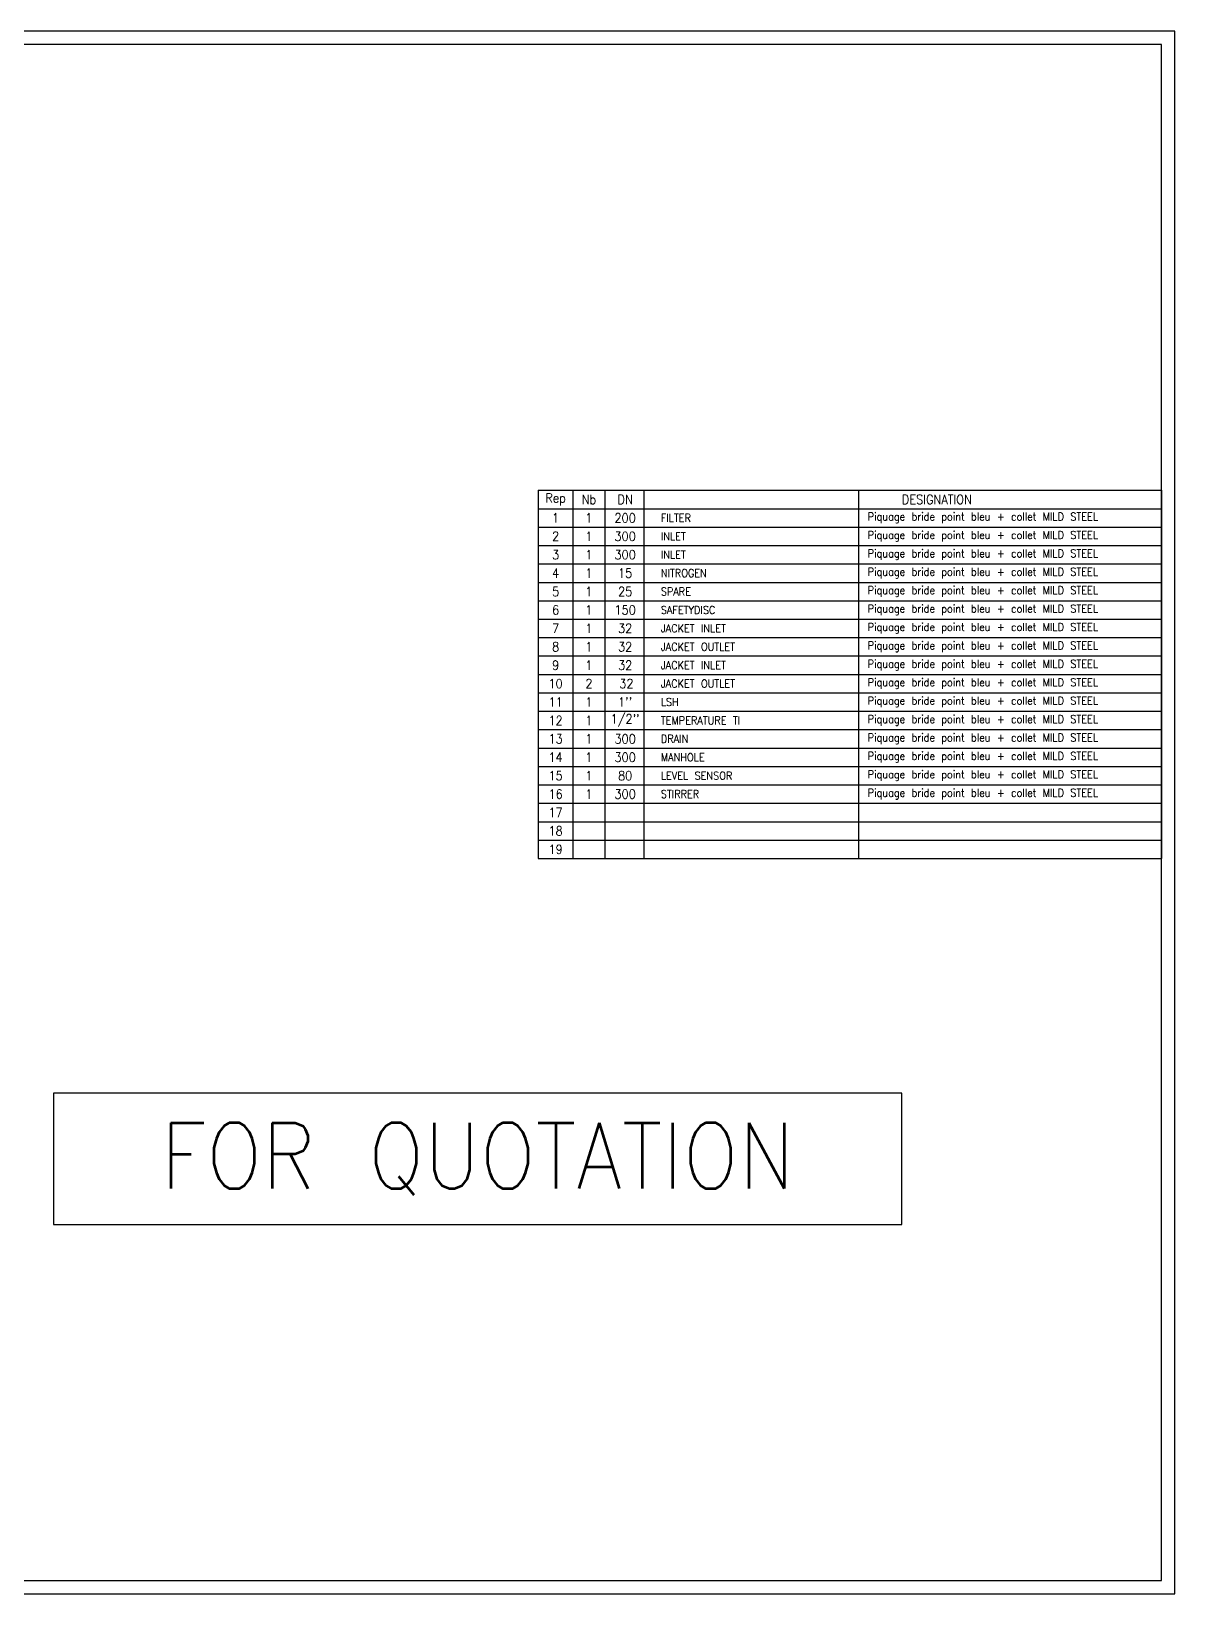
# Model space of a CAD drawing. Extents: x 70737 to 83352, y -27707 to -18796.
# Drawn here: x 76831 to 83352, y -27706 to -18796 of the extents above; entities that cross this region are included whole.
import ezdxf

# ---------------------------------------------------------------- set-up
doc = ezdxf.new("R2010")
doc.units = 0
doc.linetypes.add('PHANTOM', pattern=[2.5, 1.25, -0.25, 0.25, -0.25, 0.25, -0.25])
doc.layers.get('0').update_dxf_attribs({"linetype": 'CONTINUOUS'})
doc.layers.add('1', color=7, linetype='CONTINUOUS')
doc.styles.add('CONVERTER_1', font='txt.shx', dxfattribs={"width": 0.9})
doc.styles.add('CONVERTER_2', font='txt.shx', dxfattribs={"width": 0.9, "oblique": 15})

# ---------------------------------------------------------------- blocks, each defined once
blk = doc.blocks.new('TEXTE', base_point=(79376.2, -25225.7))
at = {"color": 7}
blk.add_lwpolyline([(76957.5, -24850.7), (76957.5, -25600.7), (81795, -25600.7), (81795, -24850.7)], close=True, dxfattribs=at)
at = {"layer": '1', "color": 7, "insert": (79376.2, -25225.7), "char_height": 375, "attachment_point": 5, "style": 'CONVERTER_1'}
blk.add_mtext('FOR QUOTATION', dxfattribs=at)
blk = doc.blocks.new('TEXT_CARTOUCHE', base_point=(4720.8, -1842.04))
at = {"color": 231, "insert": (4719.9, -1842.04), "char_height": 1.2, "attachment_point": 3, "rotation": 270, "style": 'CONVERTER_2'}
blk.add_mtext('.', dxfattribs=at)
blk = doc.blocks.new('CADREA1_SIMP_V', base_point=(4720.8, -1842.04))
at = {"layer": '1', "color": 4, "linetype": 'Continuous'}
for p, q in [((4715.8, -1253.04), (4715.8, -1847.04)), ((5556.8, -1253.04), (4715.8, -1253.04)), ((5556.8, -1847.04), (5556.8, -1253.04)), ((4715.8, -1847.04), (5556.8, -1847.04))]:
    blk.add_line(p, q, dxfattribs=at)
at = {"layer": '1', "color": 7, "linetype": 'Continuous'}
for p, q in [((4720.8, -1258.04), (4720.8, -1842.04)), ((5551.8, -1258.04), (4720.8, -1258.04)), ((5551.8, -1842.04), (5551.8, -1258.04)), ((4720.8, -1842.04), (5551.8, -1842.04))]:
    blk.add_line(p, q, dxfattribs=at)
blk.add_blockref('TEXT_CARTOUCHE', (4720.8, -1842.04))

msp = doc.modelspace()

# ---------------------------------------------------------------- linework, layer by layer
at = {"color": 2, "linetype": 'Continuous'}
for p, q in [((79722.2498, -21413.1183), (83277.0022, -21413.1183)), ((83277.0022, -21413.1183), (83277.0022, -23513.1183)), ((79722.2498, -21518.1183), (83277.0022, -21518.1183))]:
    msp.add_line(p, q, dxfattribs=at)
at = {"color": 4, "linetype": 'Continuous'}
for p, q in [((79920.4807, -21413.1183), (79920.4807, -23513.1183)), ((80102.0845, -21413.1183), (80102.0845, -23513.1183)), ((80323.6882, -21413.1183), (80323.6882, -21518.1183)), ((81548.7776, -21413.1183), (81548.7776, -23513.1183)), ((80323.6882, -21518.1183), (80323.6882, -23513.1183))]:
    msp.add_line(p, q, dxfattribs=at)
at = {"color": 7, "linetype": 'Continuous'}
for p, q in [((79722.2498, -21623.1183), (83277.0022, -21623.1183)), ((79722.2498, -21728.1183), (83277.0022, -21728.1183)), ((79722.2498, -21833.1183), (83277.0022, -21833.1183)), ((79722.2498, -21938.1183), (83277.0022, -21938.1183)), ((79722.2498, -22043.1183), (83277.0022, -22043.1183)), ((79722.2498, -22148.1183), (83277.0022, -22148.1183)), ((79722.2498, -22253.1183), (83277.0022, -22253.1183)), ((79722.2498, -22358.1183), (83277.0022, -22358.1183)), ((79722.2498, -22463.1183), (83277.0022, -22463.1183)), ((79722.2498, -22463.1183), (83277.0022, -22463.1183)), ((79722.2498, -22568.1183), (83277.0022, -22568.1183)), ((79722.2498, -22673.1183), (83277.0022, -22673.1183)), ((79722.2498, -22778.1183), (83277.0022, -22778.1183)), ((79722.2498, -22883.1183), (83277.0022, -22883.1183)), ((79722.2498, -22988.1183), (83277.0022, -22988.1183)), ((79722.2498, -23093.1183), (83277.0022, -23093.1183)), ((79722.2498, -23198.1183), (83277.0022, -23198.1183)), ((79722.2498, -23303.1183), (83277.0022, -23303.1183)), ((79722.2498, -23408.1183), (83277.0022, -23408.1183)), ((79722.2498, -23513.1183), (83277.0022, -23513.1183))]:
    msp.add_line(p, q, dxfattribs=at)
at = {"layer": '1', "color": 2, "linetype": 'Continuous'}
msp.add_line((79722.2498, -21413.1183), (79722.2498, -23513.1183), dxfattribs=at)
at = {"layer": '1', "color": 2, "linetype": 'PHANTOM'}
msp.add_line((83277.0022, -22778.1183), (83277.0022, -22883.1183), dxfattribs=at)

# ---------------------------------------------------------------- block references
at = {"xscale": 15, "yscale": 15}
msp.add_blockref('CADREA1_SIMP_V', (70812.0022, -27630.6202), dxfattribs=at)
msp.add_blockref('TEXTE', (79376.23, -25225.7008))

# ---------------------------------------------------------------- texts
at = {"color": 2, "char_height": 52.5, "attachment_point": 5, "style": 'CONVERTER_1'}
for s, insert in [('Rep', (79821.3652, -21465.6183)), ('1', (79821.3652, -21570.6183)), ('2', (79821.3652, -21675.6183)), ('3', (79821.3652, -21780.6183)), ('4', (79821.3652, -21885.6183)), ('5', (79821.3652, -21990.6183)), ('6', (79821.3652, -22095.6183)), ('7', (79821.3652, -22200.6183)), ('8', (79821.3652, -22305.6183)), ('9', (79821.3652, -22410.6183)), ('10', (79821.3652, -22515.6183)), ('11', (79821.3652, -22620.6183)), ('12', (79821.3652, -22725.6183)), ('13', (79821.3652, -22830.6183)), ('14', (79821.3652, -22935.6183)), ('15', (79821.3652, -23040.6183)), ('16', (79821.3652, -23145.6183)), ('17', (79821.3652, -23250.6183)), ('18', (79821.3652, -23355.6183)), ('19', (79821.3652, -23460.6183))]:
    msp.add_mtext(s, dxfattribs=dict(at, insert=insert))
at = {"color": 7, "style": 'CONVERTER_1'}
for s, insert, char_height, attachment_point in [('Nb', (80011.2826, -21465.6183), 52.5, 5), ('DN', (80217.8863, -21465.6183), 52.5, 5), ('DESIGNATION', (81995.5562, -21465.6183), 52.5, 5), ('200', (80217.8863, -21570.6183), 52.5, 5), ('FILTER', (80421.3957, -21570.6183), 45, 4), ('300', (80217.8863, -21675.6183), 52.5, 5), ('INLET', (80421.3957, -21675.6183), 45, 4), ('300', (80217.8863, -21780.6183), 52.5, 5), ('INLET', (80421.3957, -21780.6183), 45, 4), ('15', (80217.8863, -21885.6183), 52.5, 5), ('NITROGEN', (80421.3957, -21885.6183), 45, 4), ('25', (80217.8863, -21990.6183), 52.5, 5), ('SPARE', (80421.3957, -21990.6183), 45, 4), ('150', (80217.8863, -22095.6183), 52.5, 5), ('SAFETYDISC', (80421.3957, -22095.6183), 45, 4), ('32', (80217.8863, -22200.6183), 52.5, 5), ('JACKET INLET', (80421.3957, -22200.6183), 45, 4), ('32', (80217.8863, -22305.6183), 52.5, 5), ('JACKET OUTLET', (80421.3957, -22305.6183), 45, 4), ('32', (80217.8863, -22410.6183), 52.5, 5), ('JACKET INLET', (80421.3957, -22410.6183), 45, 4), ('32', (80224.9615, -22515.6359), 52.5, 5), ('JACKET OUTLET', (80421.3957, -22515.6183), 45, 4), ("1''", (80217.8863, -22620.6183), 52.5, 5), ('LSH', (80421.3957, -22620.6183), 45, 4), ("1/2''", (80217.8863, -22725.6183), 52.5, 5), ('TEMPERATURE TI', (80421.3957, -22725.6183), 45, 4), ('300', (80217.8863, -22830.6183), 52.5, 5), ('DRAIN', (80421.3957, -22830.6183), 45, 4), ('300', (80217.8863, -22935.6183), 52.5, 5), ('MANHOLE', (80421.3957, -22935.6183), 45, 4), ('80', (80217.8863, -23040.6183), 52.5, 5), ('300', (80217.8863, -23145.6183), 52.5, 5), ('STIRRER', (80421.3957, -23145.6183), 45, 4)]:
    msp.add_mtext(s, dxfattribs=dict(at, insert=insert, char_height=char_height, attachment_point=attachment_point))
at = {"color": 6, "style": 'CONVERTER_1'}
for s, insert, char_height, attachment_point in [('1', (80011.2826, -21570.6183), 52.5, 5), ('Piquage bride point bleu + collet MILD STEEL', (81601.2776, -21570.6183), 45, 4), ('1', (80011.2826, -21675.6183), 52.5, 5), ('1', (80011.2826, -21675.6183), 52.5, 5), ('Piquage bride point bleu + collet MILD STEEL', (81601.2776, -21675.6183), 45, 4), ('1', (80011.2826, -21780.6183), 52.5, 5), ('Piquage bride point bleu + collet MILD STEEL', (81601.2776, -21780.6183), 45, 4), ('1', (80011.2826, -21885.6183), 52.5, 5), ('Piquage bride point bleu + collet MILD STEEL', (81601.2776, -21885.6183), 45, 4), ('1', (80011.2826, -21990.6183), 52.5, 5), ('Piquage bride point bleu + collet MILD STEEL', (81601.2776, -21990.6183), 45, 4), ('1', (80011.2826, -22095.6183), 52.5, 5), ('Piquage bride point bleu + collet MILD STEEL', (81601.2776, -22095.6183), 45, 4), ('1', (80011.2826, -22200.6183), 52.5, 5), ('Piquage bride point bleu + collet MILD STEEL', (81601.2776, -22200.6183), 45, 4), ('Piquage bride point bleu + collet MILD STEEL', (81601.2776, -22305.6183), 45, 4), ('1', (80011.2826, -22305.6183), 52.5, 5), ('1', (80011.2826, -22410.6183), 52.5, 5), ('Piquage bride point bleu + collet MILD STEEL', (81601.2776, -22410.6183), 45, 4), ('2', (80011.2826, -22515.6183), 52.5, 5), ('Piquage bride point bleu + collet MILD STEEL', (81601.2776, -22515.6183), 45, 4), ('1', (80011.2826, -22620.6183), 52.5, 5), ('Piquage bride point bleu + collet MILD STEEL', (81601.2776, -22620.6183), 45, 4), ('1', (80011.2826, -22725.6183), 52.5, 5), ('Piquage bride point bleu + collet MILD STEEL', (81601.2776, -22725.6183), 45, 4), ('1', (80011.2826, -22830.6183), 52.5, 5), ('Piquage bride point bleu + collet MILD STEEL', (81601.2776, -22830.6183), 45, 4), ('1', (80011.2826, -22935.6183), 52.5, 5), ('Piquage bride point bleu + collet MILD STEEL', (81601.2776, -22935.6183), 45, 4), ('1', (80011.2826, -23040.6183), 52.5, 5), ('LEVEL SENSOR', (80421.3957, -23040.6183), 45, 4), ('Piquage bride point bleu + collet MILD STEEL', (81601.2776, -23040.6183), 45, 4), ('1', (80011.2826, -23145.6183), 52.5, 5), ('Piquage bride point bleu + collet MILD STEEL', (81601.2776, -23145.6183), 45, 4)]:
    msp.add_mtext(s, dxfattribs=dict(at, insert=insert, char_height=char_height, attachment_point=attachment_point))

doc.saveas('drawing.dxf')
